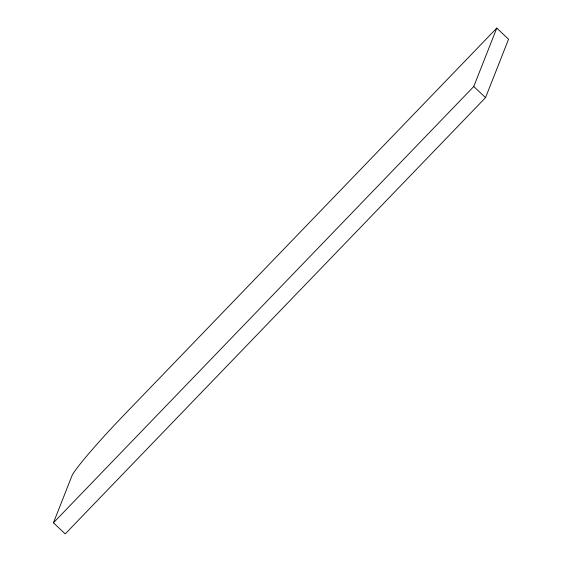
<?xml version="1.0" encoding="UTF-8"?>
<svg xmlns="http://www.w3.org/2000/svg" width="562" height="562" viewBox="0 0 562 562"><rect width="100%" height="100%" fill="white"/><g stroke="black" fill="none" stroke-linecap="round" stroke-linejoin="round"><path stroke-width="0.84" d="M53.439 522.801L71.845 476.063A69.562 4.728 -46.7 0 1 124.033 414.988L496.773 28.1L508.561 39.2L485.554 97.619L65.227 533.9L53.439 522.801L473.759 86.52L496.773 28.1M473.759 86.52L485.554 97.619"/></g></svg>
